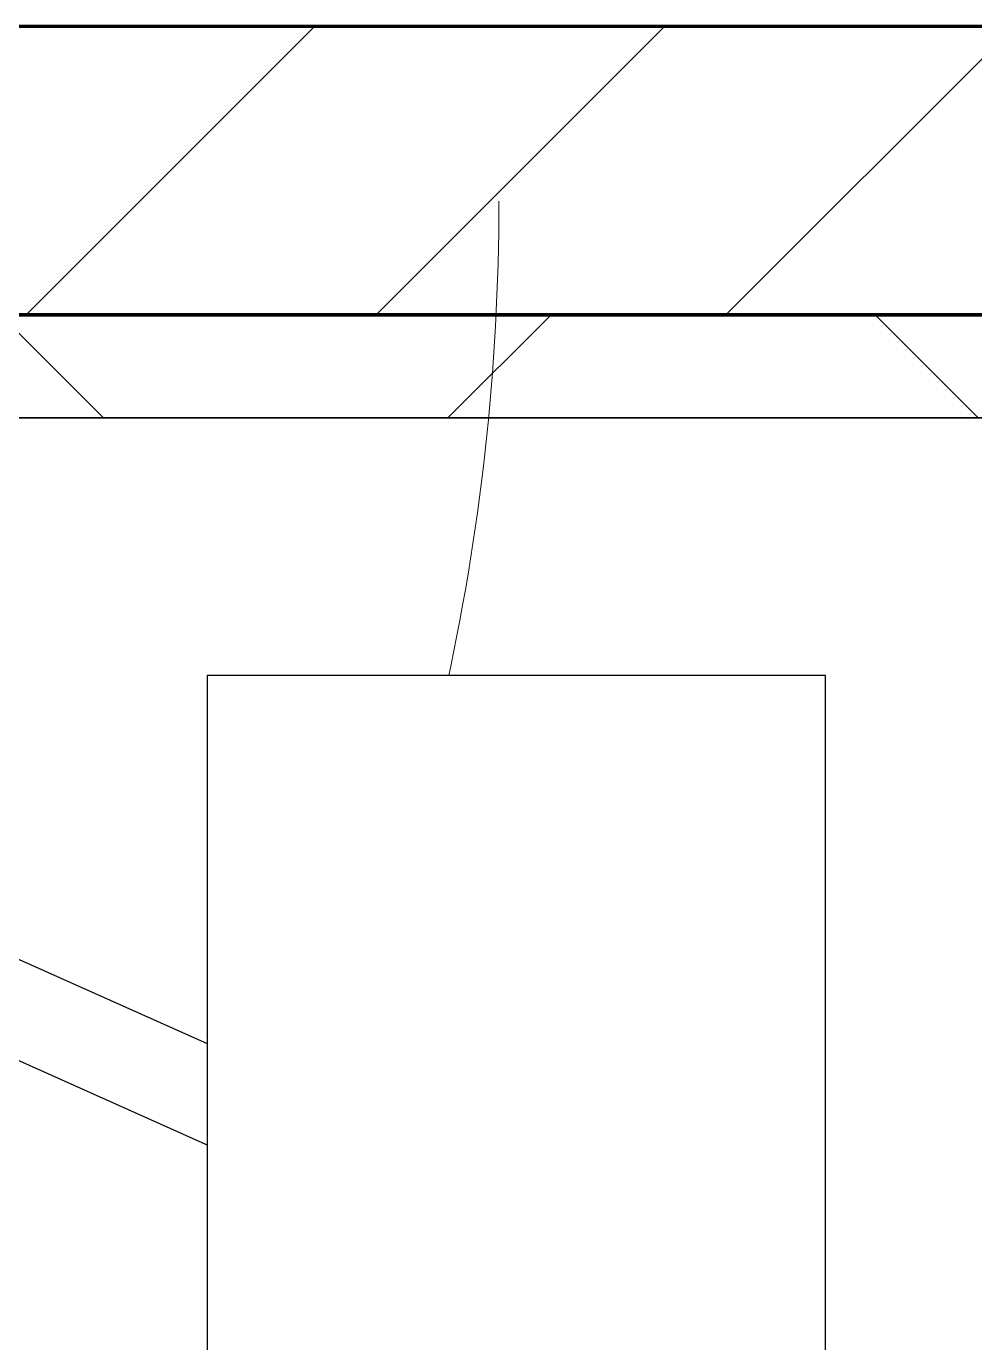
# Model space of a CAD drawing. Header units: millimetres. Extents: x -726012 to -647389, y -20772 to 18805.
# Drawn here: x -711612 to -711152, y 8120 to 8759 of the extents above; entities that cross this region are included whole.
import ezdxf
from ezdxf.xclip import XClip

# ---------------------------------------------------------------- set-up
doc = ezdxf.new("R2010")
doc.units = ezdxf.units.MM
doc.header["$XCLIPFRAME"] = 0
doc.layers.add('000 - WIPEOUT', color=250, linetype='Continuous')
doc.layers.add('A11_ALU.SOLID SHEET', color=2, linetype='Continuous')
for name, color, linetype, lineweight in [('A-DOOR-E', 2, 'Continuous', 25), ('A-DOOR-OPNG', 2, 'Continuous', 9), ('A-GLAZ-CURT', 2, 'Continuous', 9), ('A-WALL', 5, 'Continuous', 35), ('A-WALL-FNSH', 2, 'Continuous', 35), ('A-WALL-PATT', 1, 'Continuous', 35)]:
    doc.layers.add(name, color=color, linetype=linetype, lineweight=lineweight)

# ---------------------------------------------------------------- blocks, each defined once
blk = doc.blocks.new('DPA_AC-SG-PI - A1_1200x1300 mm-V1-4233-01 ENLARGED MULTI-PURPOSE LEVEL - REFLECTED CEILING PLAN - SHEET 4')
at = {"layer": 'A-DOOR-E'}
for p, q in [((-556.64, 29.95), (511.63, -447.34)), ((493.28, -488.42), (-575, -11.13)), ((511.63, -447.34), (493.28, -488.42))]:
    blk.add_line(p, q, dxfattribs=at)
at = {"layer": 'A-DOOR-OPNG'}
blk.add_arc((-500, -14.8), 1100, 334.74419, 0, dxfattribs=at)
blk = doc.blocks.new('PPLS-PP19_Custom Tile Pattern - Custom Tile Pattern-V233-4233-01 ENLARGED MULTI-PURPOSE LEVEL - REFLECTED CEILING PLAN - SHEET 4')
at = {"layer": 'A-GLAZ-CURT'}
for p, q in [((-300, 0), (300, 0)), ((300, 0), (-300, 0)), ((195.99, 0), (213.31, 0)), ((213.31, 0), (195.99, 0)), ((230.06, 0), (300, 0)), ((-300, -50), (300, -50)), ((300, -50), (-300, -50))]:
    blk.add_line(p, q, dxfattribs=at)
for points, knots in [([(76.63, 0), (74.8, 0), (67.65, 0), (53.52, 0), (37, 0), (24.07, 0), (12.82, 0), (-2.9, 0), (-20.62, 0), (-32.81, 0), (-44.85, 0), (-51.43, 0), (-51.79, 0)], [-3095.572228, -3095.572228, -3095.572228, -3095.572228, -2950.589685, -2634.532728, -2313.748533, -2106.613311, -1925.670641, -1617.263037, -1290.787923, -1039.307308, -819.71621, -644.910881, -644.910881, -644.910881, -644.910881]), ([(-36.78, 0), (-32.43, 0), (-19.22, 0), (8.83, 0), (43.36, 0), (70.92, 0), (82.12, 0), (83.66, 0)], [-6191.144455, -6191.144455, -6191.144455, -6191.144455, -5862.463379, -5340.621928, -4573.028122, -4094.177415, -3869.465285, -3869.465285, -3869.465285, -3869.465285]), ([(70.61, 0), (66.16, 0), (55.8, 0), (39.61, 0), (24.74, 0), (2.64, 0), (-17.84, 0), (-30.57, 0), (-31.82, 0), (-32, 0)], [-4647.237329, -4647.237329, -4647.237329, -4647.237329, -4326.416877, -4098.545751, -3766.694881, -3333.063701, -2994.501669, -2698.150104, -2614.070998, -2614.070998, -2614.070998, -2614.070998]), ([(-30.52, 0), (-27.11, 0), (-17.83, 0), (5.99, 0), (22.06, 0), (37.44, 0), (45.92, 0), (57.76, 0), (64.47, 0), (72.74, 0), (75.22, 0), (76.03, 0), (76.21, 0)], [-2323.618664, -2323.618664, -2323.618664, -2323.618664, -2142.497158, -1716.209403, -1206.526904, -1089.329421, -901.315459, -753.071572, -495.328968, -421.953223, -334.951786, -290.452333, -290.452333, -290.452333, -290.452333]), ([(-15.19, 0), (-13.07, 0), (7.48, 0), (42.82, 0), (88.72, 0), (120.63, 0), (138.28, 0), (138.53, 0)], [-461.142613, -461.142613, -461.142613, -461.142613, -429.606584, -390.253598, -346.313304, -291.370682, -290.5735, -290.5735, -290.5735, -290.5735]), ([(103.09, 0), (101.08, 0), (86.31, 0), (63.34, 0), (35.84, 0), (12, 0), (3.08, 0), (-1.67, 0), (-2.25, 0)], [-375.435014, -375.435014, -375.435014, -375.435014, -369.147452, -330.153101, -307.516438, -285.83788, -246.234814, -234.646884, -234.646884, -234.646884, -234.646884]), ([(81.87, 0), (79.46, 0), (74.01, 0), (62.26, 0), (51.85, 0), (43.81, 0), (29.53, 0), (20.67, 0), (18.85, 0), (18.16, 0)], [-7116.827922, -7116.827922, -7116.827922, -7116.827922, -6924.452779, -6738.82075, -6548.303034, -6314.283804, -6135.05769, -5972.647715, -5832.674503, -5832.674503, -5832.674503, -5832.674503]), ([(27.44, 0), (27.9, 0), (29.54, 0), (38.07, 0), (53.39, 0), (71.67, 0), (79.76, 0), (81.73, 0), (81.97, 0)], [-5037.309798, -5037.309798, -5037.309798, -5037.309798, -4887.603822, -4705.298446, -4353.683244, -3960.84581, -3759.045785, -3728.724341, -3728.724341, -3728.724341, -3728.724341]), ([(27.89, 0), (29.09, 0), (33.4, 0), (48.37, 0), (65.24, 0), (77.17, 0), (81.87, 0)], [-147.777612, -147.777612, -147.777612, -147.777612, -135.792042, -118.513713, -97.899267, -84.215417, -84.215417, -84.215417, -84.215417]), ([(136.44, 0), (121.66, 0), (86.93, 0), (51.16, 0), (31.18, 0)], [-106.750556, -106.750556, -106.750556, -106.750556, -59.610984, 0, 0, 0, 0]), ([(81.87, 0), (77.63, 0), (68.74, 0), (57.82, 0), (46.51, 0), (41.18, 0), (36.02, 0), (35.54, 0), (35.54, 0)], [-372.931664, -372.931664, -372.931664, -372.931664, -357.622665, -341.267687, -334.000314, -326.15566, -319.318397, -317.489778, -317.489778, -317.489778, -317.489778]), ([(36.29, 0), (37.77, 0), (48.82, 0), (64.79, 0), (95.91, 0), (124.45, 0), (132.42, 0), (134.6, 0)], [-314.598523, -314.598523, -314.598523, -314.598523, -305.899624, -287.17622, -249.500363, -194.761443, -152.241002, -152.241002, -152.241002, -152.241002]), ([(76.22, 0), (75.58, 0), (73.64, 0), (71.05, 0), (70.61, 0)], [-193.634889, -193.634889, -193.634889, -193.634889, -31.537676, 0, 0, 0, 0]), ([(114.39, 0), (114.2, 0), (112.08, 0), (105.42, 0), (92.38, 0), (87.25, 0), (82.17, 0), (81.96, 0)], [-8148.58938, -8148.58938, -8148.58938, -8148.58938, -8105.191388, -7723.759874, -7531.75727, -7135.649961, -7119.293879, -7119.293879, -7119.293879, -7119.293879]), ([(82.22, 0), (89.12, 0), (104.14, 0), (116.36, 0), (128.63, 0), (128.95, 0)], [-83.87378, -83.87378, -83.87378, -83.87378, -63.759246, -39.050993, -35.895543, -35.895543, -35.895543, -35.895543]), ([(82.36, 0), (85.14, 0), (86.33, 0), (92.51, 0), (94.33, 0)], [-3711.701957, -3711.701957, -3711.701957, -3711.701957, -3336.541051, -2783.776468, -2783.776468, -2783.776468, -2783.776468]), ([(149.52, 0), (146.96, 0), (135.44, 0), (113.22, 0), (90.27, 0), (82.45, 0)], [-476.956044, -476.956044, -476.956044, -476.956044, -458.593899, -401.860199, -373.637621, -373.637621, -373.637621, -373.637621]), ([(94.4, 0), (94.4, 0), (94.64, 0), (99.11, 0), (108.97, 0), (120.79, 0), (139.94, 0), (163.31, 0), (185.23, 0), (193.62, 0), (194.69, 0), (194.79, 0)], [-2348.345796, -2348.345796, -2348.345796, -2348.345796, -2310.419338, -2233.599744, -2052.234781, -1843.028543, -1530.39897, -1095.004608, -529.74427, -295.064701, -265.121568, -265.121568, -265.121568, -265.121568]), ([(129.02, 0), (129.02, 0), (124.41, 0), (122.35, 0), (114.96, 0), (108.04, 0), (103.09, 0)], [-35.386604, -35.386604, -35.386604, -35.386604, -31.430235, -22.807238, -15.488593, 0, 0, 0, 0]), ([(149.73, 0), (147.27, 0), (142.2, 0), (134.04, 0), (126.24, 0), (118.6, 0), (114.23, 0), (111.98, 0), (105.66, 0), (105.23, 0), (105.23, 0)], [-10035.631131, -10035.631131, -10035.631131, -10035.631131, -9847.788484, -9677.714971, -9567.007022, -9453.21225, -9220.200448, -9012.77275, -8966.157302, -8929.495943, -8929.495943, -8929.495943, -8929.495943]), ([(105.26, 0), (105.52, 0), (111.01, 0), (112.65, 0), (113.59, 0)], [-8920.561005, -8920.561005, -8920.561005, -8920.561005, -8814.835624, -8577.462505, -8577.462505, -8577.462505, -8577.462505]), ([(128.58, 0), (128.8, 0), (130.16, 0), (139.26, 0), (152.67, 0), (161.24, 0), (162.19, 0), (162.75, 0)], [-633.326174, -633.326174, -633.326174, -633.326174, -627.736123, -618.981161, -602.094757, -592.980799, -581.414464, -581.414464, -581.414464, -581.414464]), ([(137.1, 0), (136, 0), (133.64, 0), (129.87, 0), (129.11, 0)], [-670.405967, -670.405967, -670.405967, -670.405967, -651.020627, -640.742133, -640.742133, -640.742133, -640.742133]), ([(157.9, 0), (156.77, 0), (153.96, 0), (150.86, 0), (150.21, 0)], [-10292.955006, -10292.955006, -10292.955006, -10292.955006, -10098.273015, -10047.929065, -10047.929065, -10047.929065, -10047.929065]), ([(168.37, 0), (167.68, 0), (163.7, 0), (157.36, 0), (150.22, 0)], [-543.375029, -543.375029, -543.375029, -543.375029, -530.793311, -478.636004, -478.636004, -478.636004, -478.636004]), ([(193.8, 0), (193.33, 0), (190.11, 0), (183.13, 0), (171, 0), (161.95, 0), (161.28, 0), (158.35, 0), (157.85, 0), (157.77, 0)], [-11665.349007, -11665.349007, -11665.349007, -11665.349007, -11565.880756, -11105.624034, -10839.086983, -10768.332124, -10666.779182, -10580.760289, -10550.278881, -10550.278881, -10550.278881, -10550.278881]), ([(300, 0), (286.53, 0), (254.22, 0), (207.11, 0), (177.41, 0), (159.34, 0), (158.33, 0), (158.3, 0)], [-285.253232, -285.253232, -285.253232, -285.253232, -244.693688, -187.987675, -143.776725, -129.632772, -123.352749, -123.352749, -123.352749, -123.352749]), ([(159.07, 0), (159.13, 0), (160.84, 0), (165.21, 0), (174.15, 0), (185.98, 0), (208.82, 0), (219.42, 0), (230.06, 0)], [-115.643202, -115.643202, -115.643202, -115.643202, -114.681583, -87.660824, -65.295536, -41.623857, -24.459831, 0, 0, 0, 0]), ([(162.75, 0), (165.4, 0), (170.91, 0), (172.61, 0), (172.61, 0)], [-111.264224, -111.264224, -111.264224, -111.264224, -56.742688, -19.085662, -19.085662, -19.085662, -19.085662]), ([(247.1, 0), (246.76, 0), (245.04, 0), (238.34, 0), (226.56, 0), (221.1, 0), (200.27, 0), (182.99, 0), (174.27, 0), (169.67, 0), (168.99, 0)], [-9649.085549, -9649.085549, -9649.085549, -9649.085549, -9581.591397, -9406.094246, -9221.510254, -9016.44624, -8717.832359, -8253.978395, -8152.463617, -8069.855175, -8069.855175, -8069.855175, -8069.855175]), ([(215.22, 0), (214.62, 0), (210.55, 0), (203.98, 0), (187.54, 0), (175.3, 0), (169.49, 0)], [-203.825446, -203.825446, -203.825446, -203.825446, -198.527383, -184.406837, -162.427601, -142.916156, -142.916156, -142.916156, -142.916156]), ([(171.51, 0), (176.48, 0), (193.23, 0), (201.73, 0), (208.81, 0), (213.9, 0), (241.96, 0), (266.73, 0), (281.71, 0), (291.71, 0), (296.52, 0), (297.86, 0), (298.09, 0)], [-7971.819559, -7971.819559, -7971.819559, -7971.819559, -7784.112253, -7606.717214, -7289.299508, -7042.621073, -6582.165592, -6068.460911, -5766.029927, -5566.724884, -5280.360606, -5199.253518, -5199.253518, -5199.253518, -5199.253518]), ([(172.07, 0), (177.66, 0), (187.87, 0), (201.08, 0), (207.47, 0), (213.96, 0), (215.11, 0)], [-255.364076, -255.364076, -255.364076, -255.364076, -237.955587, -223.92608, -215.862851, -208.75215, -208.75215, -208.75215, -208.75215]), ([(300, 0), (288.22, 0), (262, 0), (230.43, 0), (219.94, 0), (219.02, 0)], [-12528.858583, -12528.858583, -12528.858583, -12528.858583, -11905.454923, -11162.864862, -10856.732305, -10856.732305, -10856.732305, -10856.732305]), ([(219.9, 0), (220.86, 0), (227.84, 0), (242.06, 0), (246.54, 0), (246.96, 0)], [-10670.940496, -10670.940496, -10670.940496, -10670.940496, -10511.382485, -9925.173265, -9834.877357, -9834.877357, -9834.877357, -9834.877357]), ([(284.76, 0), (284.76, 0), (284.98, 0), (285.68, 0), (286.08, 0)], [-4110.630118, -4110.630118, -4110.630118, -4110.630118, -4053.389046, -4011.010929, -4011.010929, -4011.010929, -4011.010929]), ([(286.59, 0), (286.97, 0), (288.65, 0), (293.59, 0), (297.76, 0), (300, 0)], [-3994.227465, -3994.227465, -3994.227465, -3994.227465, -3959.664717, -3862.421465, -3746.95702, -3746.95702, -3746.95702, -3746.95702]), ([(297.38, 0), (295.84, 0), (292.47, 0), (287.79, 0), (287.13, 0)], [-4803.172655, -4803.172655, -4803.172655, -4803.172655, -4358.271401, -4275.064837, -4275.064837, -4275.064837, -4275.064837])]:
    blk.add_open_spline(points, degree=3, knots=knots, dxfattribs=at)
for points in [[(80.35, 0), (79.57, 0), (78.27, 0), (76.63, 0)], [(84.06, 0), (83.52, 0), (82.54, 0), (81.85, 0)], [(168.74, 0), (168.74, 0), (169.81, 0), (171.51, 0)], [(195.11, 0), (194.91, 0), (194.44, 0), (193.8, 0)], [(286.76, 0), (285.87, 0), (285.14, 0), (284.87, 0)]]:
    blk.add_open_spline(points, degree=3, dxfattribs=at)
blk = doc.blocks.new('PPLS-PP19_Custom Tile Pattern - Custom Tile Pattern-V234-4233-01 ENLARGED MULTI-PURPOSE LEVEL - REFLECTED CEILING PLAN - SHEET 4')
at = {"layer": 'A-GLAZ-CURT'}
for p, q in [((-300, 0), (300, 0)), ((300, 0), (-300, 0)), ((-293.07, 0), (-275.75, 0)), ((-275.75, 0), (-293.07, 0)), ((-222.32, 0), (-205, 0)), ((-205, 0), (-222.32, 0)), ((-300, -50), (300, -50)), ((300, -50), (-300, -50))]:
    blk.add_line(p, q, dxfattribs=at)
at = {"layer": 'A-GLAZ-CURT', "flags": 128}
for points in [[(-300, 0), (-291.56, 0), (-283.3, 0), (-275.2, 0), (-267.26, 0), (-259.45, 0), (-251.77, 0), (-244.2, 0), (-236.74, 0), (-229.36, 0), (-222.06, 0), (-214.83, 0), (-207.71, 0), (-200.76, 0), (-194.02, 0), (-187.54, 0), (-181.38, 0), (-176.45, 0)], [(-125.17, 0), (-128.55, 0), (-134.16, 0), (-140.03, 0), (-145.5, 0), (-150.63, 0), (-155.53, 0), (-160.27, 0), (-164.95, 0), (-169.65, 0), (-174.47, 0), (-179.49, 0), (-184.81, 0), (-190.44, 0), (-196.37, 0), (-202.58, 0), (-209.04, 0), (-215.73, 0), (-222.63, 0), (-229.72, 0), (-236.97, 0), (-244.39, 0), (-251.96, 0), (-259.67, 0), (-267.51, 0), (-275.48, 0), (-283.55, 0), (-291.73, 0), (-300, 0)], [(-175.58, 0), (-170.25, 0), (-165.64, 0), (-162.01, 0), (-159.53, 0), (-157.46, 0), (-154.52, 0), (-149.42, 0), (-141.84, 0), (-132.81, 0), (-126.08, 0)]]:
    blk.add_lwpolyline(points, dxfattribs=at)
at = {"layer": 'A-GLAZ-CURT'}
for points, knots in [([(-300, 0), (-284.65, 0), (-236.57, 0), (-174.61, 0), (-129.95, 0), (-113.94, 0), (-108.68, 0), (-108.52, 0)], [-5323.127839, -5323.127839, -5323.127839, -5323.127839, -4502.809032, -2700.551212, -1002.059161, -460.363443, -443.593987, -443.593987, -443.593987, -443.593987]), ([(-108.14, 0), (-116.35, 0), (-146.8, 0), (-202.69, 0), (-262.56, 0), (-294.48, 0), (-300, 0)], [-17970.523637, -17970.523637, -17970.523637, -17970.523637, -17136.203329, -15131.813646, -13729.592194, -13439.944408, -13439.944408, -13439.944408, -13439.944408]), ([(-137.88, 0), (-140.56, 0), (-147.66, 0), (-147.69, 0), (-158.72, 0), (-174.02, 0), (-185.59, 0), (-209.77, 0), (-232.01, 0), (-255.22, 0), (-262.59, 0), (-264.9, 0), (-265.4, 0)], [-3187.727384, -3187.727384, -3187.727384, -3187.727384, -2919.378265, -2477.344047, -2237.412286, -2029.680487, -1755.085331, -1400.429864, -858.079193, -543.655514, -208.940337, 0, 0, 0, 0]), ([(-258.6, 0), (-257.91, 0), (-254.26, 0), (-241.25, 0), (-225.99, 0), (-213.1, 0), (-200.2, 0), (-188.6, 0), (-180, 0), (-176.49, 0)], [-5722.54675, -5722.54675, -5722.54675, -5722.54675, -5657.471696, -5413.335975, -5017.494783, -4832.723979, -4666.091899, -4349.945572, -4162.579488, -4162.579488, -4162.579488, -4162.579488]), ([(-133.82, 0), (-135.51, 0), (-137.8, 0), (-149.31, 0), (-162.01, 0), (-177.91, 0), (-199.46, 0), (-216.65, 0), (-231.26, 0), (-233.46, 0), (-234, 0)], [-2731.647847, -2731.647847, -2731.647847, -2731.647847, -2418.507304, -2308.929706, -2113.765672, -1763.376603, -1422.553702, -978.033455, -846.069444, -682.911962, -682.911962, -682.911962, -682.911962]), ([(-233.49, 0), (-233.44, 0), (-232.38, 0), (-230.74, 0), (-225.3, 0), (-223.63, 0)], [-455.274641, -455.274641, -455.274641, -455.274641, -440.605512, -119.536984, 0, 0, 0, 0]), ([(-223.63, 0), (-219.39, 0), (-206.17, 0), (-188.58, 0), (-169.02, 0), (-152.12, 0), (-136.84, 0), (-127.33, 0), (-124.19, 0), (-123.43, 0), (-123.28, 0)], [-5463.295695, -5463.295695, -5463.295695, -5463.295695, -5161.076232, -4739.070012, -4465.409639, -4149.119819, -3839.893365, -3647.167523, -3488.92562, -3439.852845, -3439.852845, -3439.852845, -3439.852845]), ([(-175.66, 0), (-172.86, 0), (-166.58, 0), (-158.7, 0), (-157.22, 0)], [-4147.886235, -4147.886235, -4147.886235, -4147.886235, -4000.813434, -3840.635403, -3840.635403, -3840.635403, -3840.635403]), ([(-152.35, 0), (-151.03, 0), (-147.71, 0), (-143.57, 0), (-138.62, 0)], [-3494.978217, -3494.978217, -3494.978217, -3494.978217, -3371.022232, -3227.460399, -3227.460399, -3227.460399, -3227.460399]), ([(-118.78, 0), (-121.86, 0), (-126.28, 0), (-136.96, 0), (-147.46, 0), (-150.03, 0), (-150.57, 0)], [-5938.474035, -5938.474035, -5938.474035, -5938.474035, -5700.061948, -5508.838257, -5298.784692, -5196.16478, -5196.16478, -5196.16478, -5196.16478]), ([(-150.34, 0), (-150.07, 0), (-147.75, 0), (-142.6, 0), (-127.26, 0), (-107.3, 0), (-90.42, 0), (-75.26, 0), (-68.41, 0), (-65.12, 0), (-63.63, 0)], [-4948.728362, -4948.728362, -4948.728362, -4948.728362, -4883.323924, -4440.880425, -4054.690705, -3793.097032, -3402.597032, -3144.956779, -3050.982048, -2969.237017, -2969.237017, -2969.237017, -2969.237017]), ([(-39.81, 0), (-43.85, 0), (-56.33, 0), (-78.2, 0), (-110.94, 0), (-130.52, 0), (-147.74, 0), (-149.07, 0)], [-8359.969101, -8359.969101, -8359.969101, -8359.969101, -8073.216054, -7508.296369, -7004.680444, -6449.282163, -6277.220794, -6277.220794, -6277.220794, -6277.220794]), ([(-148.23, 0), (-146.94, 0), (-140.15, 0), (-137.28, 0), (-133.93, 0), (-128.78, 0), (-126.5, 0)], [-6162.058746, -6162.058746, -6162.058746, -6162.058746, -6017.569127, -5560.701257, -5364.112219, -5231.017328, -5231.017328, -5231.017328, -5231.017328]), ([(-108.66, 0), (-114.62, 0), (-124.74, 0), (-139.03, 0), (-146.11, 0), (-146.95, 0)], [-1261.02735, -1261.02735, -1261.02735, -1261.02735, -945.742622, -741.901385, -489.130243, -489.130243, -489.130243, -489.130243]), ([(-146.69, 0), (-146.59, 0), (-145.49, 0), (-135.69, 0), (-128.29, 0), (-125.15, 0)], [-420.34245, -420.34245, -420.34245, -420.34245, -406.956646, -290.263673, 0, 0, 0, 0]), ([(-127.41, 0), (-131.63, 0), (-133.16, 0), (-134.09, 0), (-134.15, 0)], [-8540.990293, -8540.990293, -8540.990293, -8540.990293, -8266.114998, -8246.473386, -8246.473386, -8246.473386, -8246.473386]), ([(-134.15, 0), (-133.32, 0), (-130.31, 0), (-120.89, 0), (-111.9, 0), (-108.92, 0)], [-7657.439573, -7657.439573, -7657.439573, -7657.439573, -7293.749979, -6839.55839, -6626.630399, -6626.630399, -6626.630399, -6626.630399]), ([(-120.13, 0), (-120.14, 0), (-120.24, 0), (-121.3, 0), (-129.25, 0), (-133.82, 0)], [-2933.992132, -2933.992132, -2933.992132, -2933.992132, -2920.575025, -2840.280255, -2731.647847, -2731.647847, -2731.647847, -2731.647847]), ([(-113.43, 0), (-113.44, 0), (-113.96, 0), (-119.73, 0), (-125.43, 0), (-127.03, 0), (-127.41, 0)], [-328.499627, -328.499627, -328.499627, -328.499627, -282.672656, -98.539552, -24.539552, 0, 0, 0, 0]), ([(-126.5, 0), (-122.44, 0), (-108.71, 0), (-86.68, 0), (-63.44, 0), (-54.4, 0), (-49.06, 0), (-43.06, 0), (-39.84, 0)], [-5231.017328, -5231.017328, -5231.017328, -5231.017328, -4994.692869, -4542.524482, -4008.285538, -3689.699207, -3546.54457, -3378.404406, -3378.404406, -3378.404406, -3378.404406]), ([(-125.15, 0), (-124.93, 0), (-121.96, 0), (-115.33, 0), (-109.16, 0), (-108.15, 0)], [-3362.7396, -3362.7396, -3362.7396, -3362.7396, -3342.215224, -3074.362186, -3021.467218, -3021.467218, -3021.467218, -3021.467218]), ([(-122.08, 0), (-122.01, 0), (-121.69, 0), (-121.2, 0), (-120.88, 0)], [-3136.336417, -3136.336417, -3136.336417, -3136.336417, -3110.304437, -3035.164275, -3035.164275, -3035.164275, -3035.164275]), ([(-39.84, 0), (-40.62, 0), (-45.14, 0), (-46.13, 0), (-60.59, 0), (-81.23, 0), (-99.51, 0), (-114.02, 0), (-117.28, 0), (-118.78, 0)], [-1728.39985, -1728.39985, -1728.39985, -1728.39985, -1672.078046, -1405.135169, -1060.00838, -740.068933, -229.489605, -116.330425, 0, 0, 0, 0]), ([(-117.74, 0), (-117.19, 0), (-114.78, 0), (-113.43, 0), (-113.43, 0)], [-821.249067, -821.249067, -821.249067, -821.249067, -394.672656, -330.879064, -330.879064, -330.879064, -330.879064]), ([(-108.17, 0), (-108.49, 0), (-112.98, 0), (-116.56, 0), (-117.56, 0)], [-1468.891109, -1468.891109, -1468.891109, -1468.891109, -1433.981041, -985.49888, -985.49888, -985.49888, -985.49888]), ([(-115.82, 0), (-114.96, 0), (-112.51, 0), (-108.72, 0), (-108.25, 0)], [-5724.064692, -5724.064692, -5724.064692, -5724.064692, -5430.283136, -5389.655375, -5389.655375, -5389.655375, -5389.655375]), ([(-39.79, 0), (-40.12, 0), (-45.52, 0), (-56.24, 0), (-75.59, 0), (-94, 0), (-112.01, 0), (-114.94, 0), (-115.63, 0)], [-1813.731471, -1813.731471, -1813.731471, -1813.731471, -1792.521578, -1466.981642, -1208.454564, -789.402658, -501.969187, -243.577221, -243.577221, -243.577221, -243.577221]), ([(-108.16, 0), (-102.92, 0), (-89.59, 0), (-74.02, 0), (-62.74, 0), (-60.36, 0), (-59.97, 0)], [-6608.490309, -6608.490309, -6608.490309, -6608.490309, -6236.997189, -5713.340575, -5140.470607, -5006.787413, -5006.787413, -5006.787413, -5006.787413]), ([(-86.16, 0), (-91.37, 0), (-98.5, 0), (-106.18, 0), (-108.14, 0)], [-1681.3698, -1681.3698, -1681.3698, -1681.3698, -1374.161226, -1270.095837, -1270.095837, -1270.095837, -1270.095837]), ([(-40.49, 0), (-41.6, 0), (-45.04, 0), (-58.97, 0), (-84.64, 0), (-101.13, 0), (-107.9, 0)], [-3777.745706, -3777.745706, -3777.745706, -3777.745706, -3538.256648, -2842.901703, -2193.204658, -1478.24832, -1478.24832, -1478.24832, -1478.24832]), ([(-107.63, 0), (-105.52, 0), (-97.78, 0), (-85.29, 0), (-71.67, 0), (-65.93, 0), (-65.07, 0)], [-3012.454225, -3012.454225, -3012.454225, -3012.454225, -2902.289527, -2605.247022, -2322.099534, -2241.8264, -2241.8264, -2241.8264, -2241.8264]), ([(-72.93, 0), (-75.51, 0), (-85.53, 0), (-98.27, 0), (-107.51, 0)], [-19442.345229, -19442.345229, -19442.345229, -19442.345229, -18935.241197, -17992.138722, -17992.138722, -17992.138722, -17992.138722]), ([(-107.12, 0), (-103.94, 0), (-95.45, 0), (-71.33, 0), (-42.53, 0), (-12.78, 0), (4.23, 0), (9.64, 0), (10.14, 0), (10.18, 0)], [-5358.698861, -5358.698861, -5358.698861, -5358.698861, -5103.229623, -4799.173296, -4065.652676, -3589.737505, -3285.047089, -3066.359526, -3044.715262, -3044.715262, -3044.715262, -3044.715262]), ([(-91.46, 0), (-90.09, 0), (-84.7, 0), (-77.43, 0), (-72.73, 0), (-72.64, 0), (-72.64, 0)], [-19832.387487, -19832.387487, -19832.387487, -19832.387487, -19753.885894, -19541.04734, -19478.625389, -19471.062469, -19471.062469, -19471.062469, -19471.062469]), ([(-63.96, 0), (-64.13, 0), (-72.5, 0), (-80.63, 0), (-86.16, 0)], [-2171.769325, -2171.769325, -2171.769325, -2171.769325, -2007.031671, -1681.3698, -1681.3698, -1681.3698, -1681.3698]), ([(-29.03, 0), (-33.97, 0), (-43.74, 0), (-56.37, 0), (-71.66, 0), (-77.83, 0), (-82.66, 0), (-83.28, 0), (-83.28, 0)], [-2680.714891, -2680.714891, -2680.714891, -2680.714891, -2413.671296, -2161.752162, -2006.592567, -1646.621388, -1424.436217, -1393.971743, -1393.971743, -1393.971743, -1393.971743]), ([(-83.28, 0), (-83.28, 0), (-82.91, 0), (-76.14, 0), (-62.97, 0), (-50.15, 0), (-42.19, 0), (-39.92, 0)], [-1393.4169, -1393.4169, -1393.4169, -1393.4169, -1353.722004, -1274.333717, -1073.56893, -651.549973, -428.914382, -428.914382, -428.914382, -428.914382])]:
    blk.add_open_spline(points, degree=3, knots=knots, dxfattribs=at)
blk.add_open_spline([(-108.19, 0), (-104.04, 0), (-99, 0), (-91.46, 0)], degree=3, dxfattribs=at)
blk = doc.blocks.new('*U885')
at = {"layer": 'A-GLAZ-CURT', "rotation": 180}
for name, p in [('PPLS-PP19_Custom Tile Pattern - Custom Tile Pattern-V234-4233-01 ENLARGED MULTI-PURPOSE LEVEL - REFLECTED CEILING PLAN - SHEET 4', (-35400, 16110.41)), ('PPLS-PP19_Custom Tile Pattern - Custom Tile Pattern-V233-4233-01 ENLARGED MULTI-PURPOSE LEVEL - REFLECTED CEILING PLAN - SHEET 4', (-34800, 16110.41))]:
    blk.add_blockref(name, p, dxfattribs=at)
blk = doc.blocks.new('*U1253')
at = {"color": 3}
blk.add_wipeout([(-275, 29150), (275, 29150), (275, 28850), (-275, 28850)], dxfattribs=at).dxf.layer = '000 - WIPEOUT'
at = {"layer": 'A11_ALU.SOLID SHEET', "color": 0, "linetype": 'ByBlock'}
blk.add_lwpolyline([(-275, 28850), (275, 28850), (275, 29150), (-275, 29150)], close=True, dxfattribs=at)
blk = doc.blocks.new('*U1287')
blk.add_lwpolyline([(21173.36, -580), (28210, -580), (28210, -6849.96), (45954.15, -6849.96), (45954.15, 600), (82995.06, 600), (83086.47, 650), (90052, 650), (90392, 990), (103159.16, 990), (103159.16, 4990), (21173.36, 4990), (21173.36, 3485.45), (21203.36, 3485.45), (21203.36, 925.54), (21173.36, 925.54), (21173.36, -580)])
at = {"layer": 'A11_ALU.SOLID SHEET', "color": 0, "linetype": 'ByBlock', "rotation": 90}
blk.add_blockref('*U1253', (62308.5, 4590), dxfattribs=at)

msp = doc.modelspace()

# ---------------------------------------------------------------- hatches: boundary and pattern name
at = {"layer": 'A-WALL-PATT', "lineweight": 9}
h = msp.add_hatch(dxfattribs=at)
h.set_pattern_fill('FP_2', color=256, style=0, pattern_type=2)
h.set_pattern_definition([(45, (0, 0), (-84.852814, 84.852814), [])])
h.paths.add_polyline_path([(-653287.78, 8619.02), (-652194.48, 8619.02), (-652194.48, 8759.02), (-722165.55, 8759.02), (-722165.55, 8619.02), (-719625.62, 8619.02), (-719676.02, 8641.53), (-719679.79, 8639.36), (-719684.96, 8639.36), (-719691.03, 8644.02), (-719692.03, 8648.69), (-719757.37, 8677.88), (-719739.02, 8718.97), (-719515.31, 8619.02), (-716025.62, 8619.02), (-716076.02, 8641.53), (-716079.79, 8639.36), (-716084.96, 8639.36), (-716091.03, 8644.02), (-716092.03, 8648.69), (-716157.37, 8677.88), (-716139.02, 8718.97), (-715915.31, 8619.02), (-712425.62, 8619.02), (-712476.02, 8641.53), (-712479.79, 8639.36), (-712484.96, 8639.36), (-712491.03, 8644.02), (-712492.03, 8648.69), (-712557.37, 8677.88), (-712539.02, 8718.97), (-712315.31, 8619.02), (-708825.62, 8619.02), (-708876.02, 8641.53), (-708879.79, 8639.36), (-708884.96, 8639.36), (-708891.03, 8644.02), (-708892.03, 8648.69), (-708957.37, 8677.88), (-708939.02, 8718.97), (-708715.31, 8619.02), (-705225.62, 8619.02), (-705276.02, 8641.53), (-705279.79, 8639.36), (-705284.96, 8639.36), (-705291.03, 8644.02), (-705292.03, 8648.69), (-705357.37, 8677.88), (-705339.02, 8718.97), (-705115.31, 8619.02), (-701625.62, 8619.02), (-701676.02, 8641.53), (-701679.79, 8639.36), (-701684.96, 8639.36), (-701691.03, 8644.02), (-701692.03, 8648.69), (-701757.37, 8677.88), (-701739.02, 8718.97), (-701515.31, 8619.02), (-698025.62, 8619.02), (-698076.02, 8641.53), (-698079.79, 8639.36), (-698084.96, 8639.36), (-698091.03, 8644.02), (-698092.03, 8648.69), (-698157.37, 8677.88), (-698139.02, 8718.97), (-697915.31, 8619.02), (-694425.62, 8619.02), (-694476.02, 8641.53), (-694479.79, 8639.36), (-694484.96, 8639.36), (-694491.03, 8644.02), (-694492.03, 8648.69), (-694557.37, 8677.88), (-694539.02, 8718.97), (-694315.31, 8619.02), (-690825.62, 8619.02), (-690876.02, 8641.53), (-690879.79, 8639.36), (-690884.96, 8639.36), (-690891.03, 8644.02), (-690892.03, 8648.69), (-690957.37, 8677.88), (-690939.02, 8718.97), (-690715.31, 8619.02), (-687225.62, 8619.02), (-687276.02, 8641.53), (-687279.79, 8639.36), (-687284.96, 8639.36), (-687291.03, 8644.02), (-687292.03, 8648.69), (-687357.37, 8677.88), (-687339.02, 8718.97), (-687115.31, 8619.02), (-683626.8, 8619.54), (-683676.02, 8641.53), (-683679.79, 8639.36), (-683684.96, 8639.36), (-683691.03, 8644.02), (-683692.03, 8648.69), (-683757.37, 8677.88), (-683739.02, 8718.97), (-683515.31, 8619.02), (-680025.62, 8619.02), (-680076.02, 8641.53), (-680079.79, 8639.36), (-680084.96, 8639.36), (-680091.03, 8644.02), (-680092.03, 8648.69), (-680157.37, 8677.88), (-680139.02, 8718.97), (-679915.31, 8619.02), (-676425.62, 8619.02), (-676476.02, 8641.53), (-676479.79, 8639.36), (-676484.96, 8639.36), (-676491.03, 8644.02), (-676492.03, 8648.69), (-676557.37, 8677.88), (-676539.02, 8718.97), (-676315.31, 8619.02), (-672825.62, 8619.02), (-672876.02, 8641.53), (-672879.79, 8639.36), (-672884.96, 8639.36), (-672891.03, 8644.02), (-672892.03, 8648.69), (-672957.37, 8677.88), (-672939.02, 8718.97), (-672715.31, 8619.02), (-669225.62, 8619.02), (-669276.02, 8641.53), (-669279.79, 8639.36), (-669284.96, 8639.36), (-669291.03, 8644.02), (-669292.03, 8648.69), (-669357.37, 8677.88), (-669339.02, 8718.97), (-669115.31, 8619.02), (-665625.62, 8619.02), (-665676.02, 8641.53), (-665679.79, 8639.36), (-665684.96, 8639.36), (-665691.03, 8644.02), (-665692.03, 8648.69), (-665757.37, 8677.88), (-665739.02, 8718.97), (-665515.31, 8619.02), (-662025.62, 8619.02), (-662076.02, 8641.53), (-662079.79, 8639.36), (-662084.96, 8639.36), (-662091.03, 8644.02), (-662092.03, 8648.69), (-662157.37, 8677.88), (-662139.02, 8718.97), (-661915.31, 8619.02), (-658425.62, 8619.02), (-658476.02, 8641.53), (-658480.95, 8639.36), (-658484.96, 8639.36), (-658491.03, 8644.02), (-658492.03, 8648.69), (-658557.37, 8677.88), (-658539.02, 8718.97), (-658315.31, 8619.02), (-654825.62, 8619.02), (-654876.02, 8641.53), (-654879.79, 8639.36), (-654884.96, 8639.36), (-654891.03, 8644.02), (-654892.03, 8648.69), (-654957.37, 8677.88), (-654939.02, 8718.97), (-654715.31, 8619.02), (-653356.11, 8619.02)])
h = msp.add_hatch(dxfattribs=at)
h.set_pattern_fill('FP_3', color=256, style=0, pattern_type=2)
h.set_pattern_definition([(45, (0, 0), (-212.13203, 212.13203), []), (135, (0, 0), (-212.13203, -212.13203), [])])
h.paths.add_polyline_path([(-652194.48, 8569.02), (-652194.48, 8619.02), (-654715.31, 8619.02), (-654603.39, 8569.02), (-652262.82, 8569.02)])
h.paths.add_polyline_path([(-655132.72, 8569.02), (-654713.71, 8569.02), (-654825.62, 8619.02), (-658315.31, 8619.02), (-658203.39, 8569.02), (-655201.05, 8569.02)])
h.paths.add_polyline_path([(-658344.29, 8569.02), (-658313.71, 8569.02), (-658425.62, 8619.02), (-661915.31, 8619.02), (-661803.39, 8569.02), (-658412.62, 8569.02)])
h.paths.add_polyline_path([(-662444.15, 8569.02), (-661913.71, 8569.02), (-662025.62, 8619.02), (-665515.31, 8619.02), (-665403.39, 8569.02), (-662512.48, 8569.02)])
h.paths.add_polyline_path([(-665782.37, 8569.02), (-665513.71, 8569.02), (-665625.62, 8619.02), (-669115.31, 8619.02), (-669003.39, 8569.02), (-665860.71, 8569.02)])
h.paths.add_polyline_path([(-670712.22, 8569.02), (-669113.71, 8569.02), (-669225.62, 8619.02), (-672715.31, 8619.02), (-672603.39, 8569.02), (-670780.55, 8569.02)])
h.paths.add_polyline_path([(-672967.14, 8569.02), (-672713.71, 8569.02), (-672825.62, 8619.02), (-676315.31, 8619.02), (-676203.39, 8569.02), (-672982.37, 8569.02)])
h.paths.add_polyline_path([(-676313.71, 8569.02), (-676425.62, 8619.02), (-679915.31, 8619.02), (-679803.39, 8569.02), (-676315.37, 8569.02)])
h.paths.add_polyline_path([(-679913.71, 8569.02), (-680025.62, 8619.02), (-683515.31, 8619.02), (-683403.39, 8569.02), (-679936.92, 8569.02)])
h.paths.add_polyline_path([(-685676.73, 8569.02), (-683513.71, 8569.02), (-683626.8, 8619.02), (-687115.31, 8619.02), (-687003.39, 8569.02), (-685745.06, 8569.02)])
h.paths.add_polyline_path([(-687113.71, 8569.02), (-687225.62, 8619.02), (-690715.31, 8619.02), (-690603.39, 8569.02), (-687180.02, 8569.02)])
h.paths.add_polyline_path([(-690713.71, 8569.02), (-690825.62, 8619.02), (-694315.31, 8619.02), (-694203.39, 8569.02), (-690733.24, 8569.02)])
h.paths.add_polyline_path([(-700582.37, 8569.02), (-697913.71, 8569.02), (-698025.62, 8619.02), (-701515.31, 8619.02), (-701403.39, 8569.02), (-700709.58, 8569.02)])
h.paths.add_polyline_path([(-694313.71, 8569.02), (-694425.62, 8619.02), (-697915.31, 8619.02), (-697803.39, 8569.02), (-694354.78, 8569.02)])
h.paths.add_polyline_path([(-701513.71, 8569.02), (-701625.62, 8619.02), (-705115.31, 8619.02), (-705003.39, 8569.02), (-701529.55, 8569.02)])
h.paths.add_polyline_path([(-707132.7, 8569.02), (-705113.71, 8569.02), (-705225.62, 8619.02), (-708715.31, 8619.02), (-708603.39, 8569.02), (-707269.37, 8569.02)])
h.paths.add_polyline_path([(-708713.71, 8569.02), (-708825.62, 8619.02), (-712315.31, 8619.02), (-712203.39, 8569.02), (-708772.65, 8569.02)])
h.paths.add_polyline_path([(-712582.37, 8569.02), (-712313.71, 8569.02), (-712425.62, 8619.02), (-715915.31, 8619.02), (-715803.39, 8569.02), (-712599.19, 8569.02)])
h.paths.add_polyline_path([(-721277.24, 8569.02), (-719513.71, 8569.02), (-719625.62, 8619.02), (-722165.55, 8619.02), (-722165.55, 8569.02), (-721345.58, 8569.02)])
h.paths.add_polyline_path([(-717519.03, 8569.02), (-715913.71, 8569.02), (-716025.62, 8619.02), (-719515.31, 8619.02), (-719403.39, 8569.02), (-717587.36, 8569.02)])

# ---------------------------------------------------------------- linework, layer by layer
at = {"layer": 'A-WALL', "color": 7, "lineweight": 70}
for p, q in [((-712582.37, 8759.02), (-711382.37, 8759.02)), ((-711382.37, 8759.02), (-708982.37, 8759.02)), ((-711382.37, 8619.02), (-712315.31, 8619.02)), ((-712315.31, 8619.02), (-711382.37, 8619.02)), ((-708982.37, 8619.02), (-711382.37, 8619.02)), ((-711382.37, 8619.02), (-708982.37, 8619.02))]:
    msp.add_line(p, q, dxfattribs=at)
at = {"layer": 'A-WALL-FNSH', "color": 250}
for p, q in [((-711382.37, 8569.02), (-712203.39, 8569.02)), ((-708982.37, 8569.02), (-711382.37, 8569.02))]:
    msp.add_line(p, q, dxfattribs=at)

# ---------------------------------------------------------------- block references
msp.add_blockref('*U885', (-676282.37, -7541.39))
at = {"layer": 'A-DOOR-E'}
msp.add_blockref('DPA_AC-SG-PI - A1_1200x1300 mm-V1-4233-01 ENLARGED MULTI-PURPOSE LEVEL - REFLECTED CEILING PLAN - SHEET 4', (-711982.37, 8689.02), dxfattribs=at)

# ---------------------------------------------------------------- next in the draw order: block references
at = {"layer": 'A11_ALU.SOLID SHEET'}
ref = msp.add_blockref('*U1287', (-744682.37, 3579.02), dxfattribs=at)
XClip(ref).set_block_clipping_path([(22516.8245944298, -23612.0000696909), (92487.8891097467, 7199.9972603897)])

doc.saveas('drawing.dxf')
